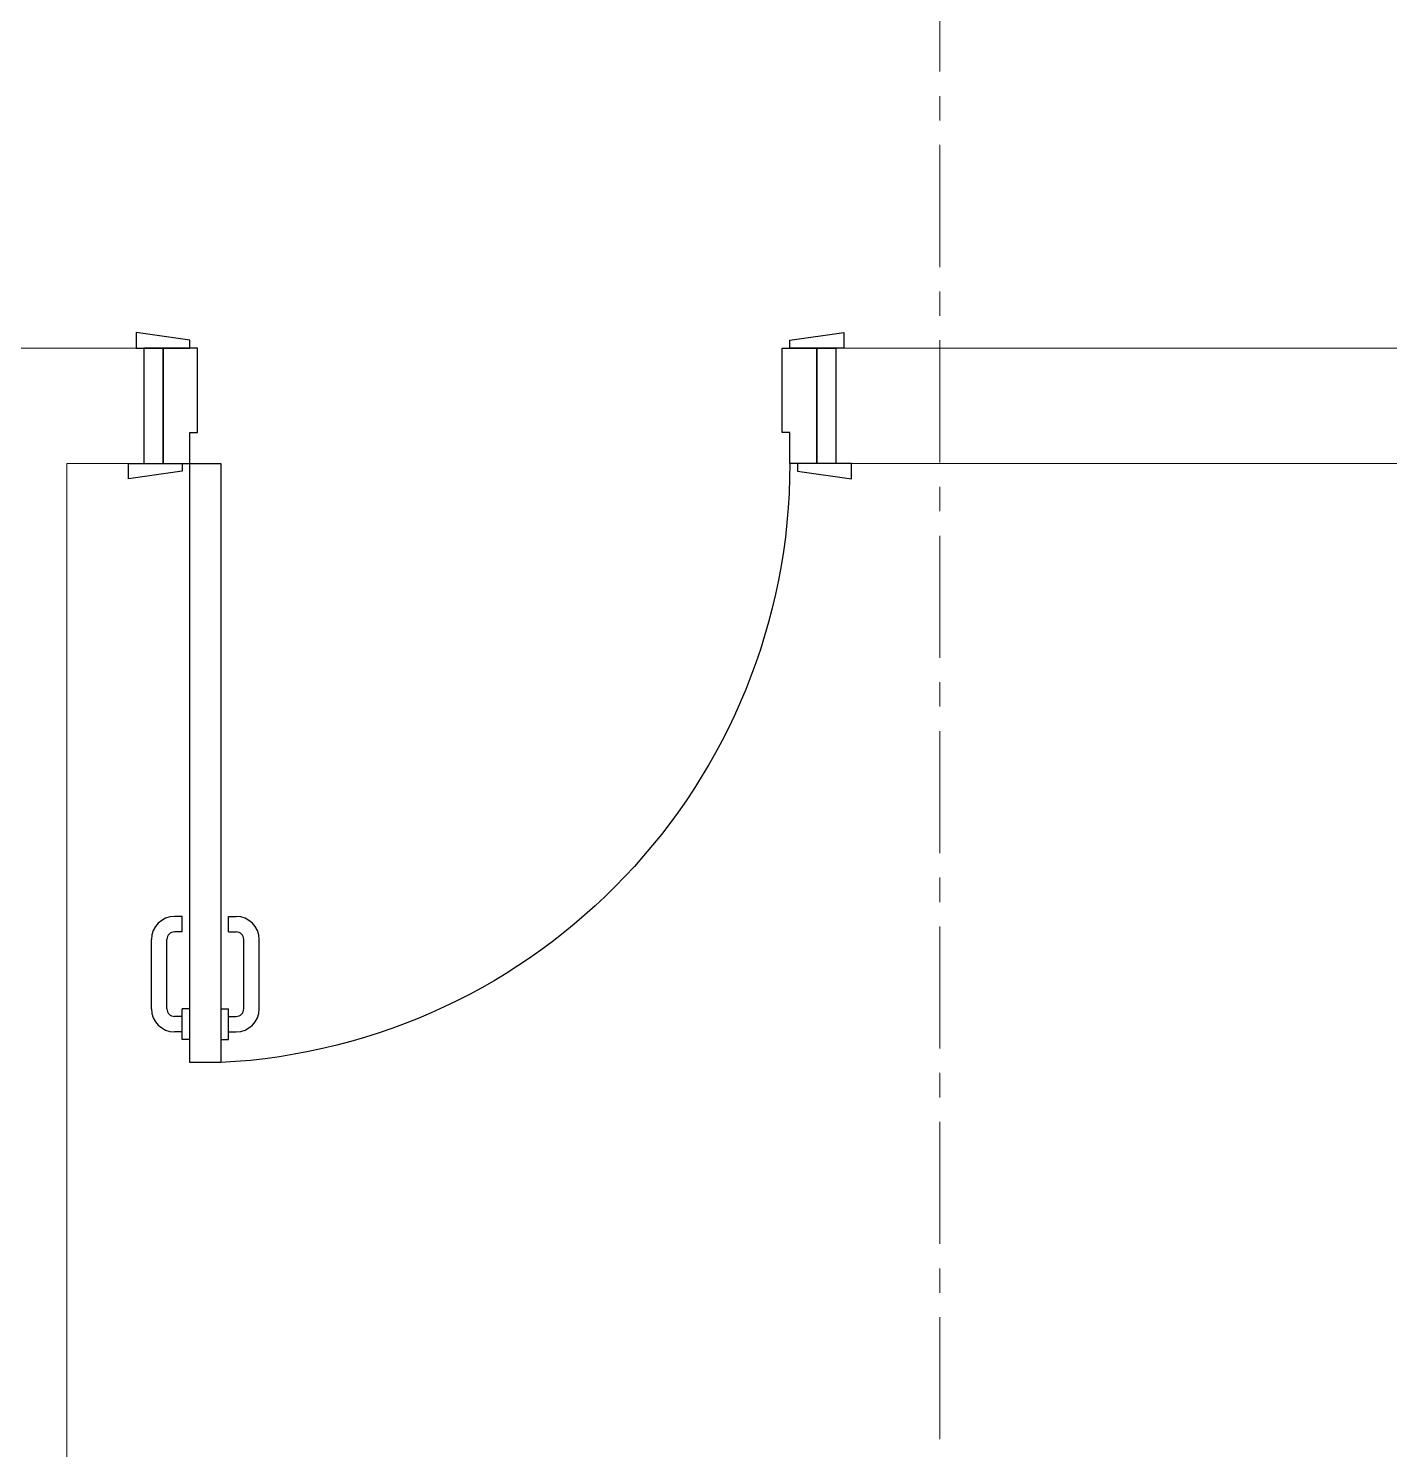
# Model space of a CAD drawing. Header units: millimetres. Extents: x 26027 to 581921, y 7230 to 233891.
# Drawn here: x 559364 to 561134, y 131448 to 133296 of the extents above; entities that cross this region are included whole.
import ezdxf

# ---------------------------------------------------------------- set-up
doc = ezdxf.new("R2010")
doc.units = ezdxf.units.MM
doc.header["$LTSCALE"] = 5
doc.linetypes.add('CENTER', pattern=[50.8, 31.75, -6.35, 6.35, -6.35])
for name, color, linetype in [('axes', 9, 'Continuous'), ('GE-ARCHITECTURAL_ELEMENTS', 8, 'Continuous'), ('GE-FURNITURE', 8, 'Continuous')]:
    doc.layers.add(name, color=color, linetype=linetype)
doc.layers.add('Walls', color=32, linetype='Continuous', lineweight=5)
doc.layers.add('Wooden Joinery', color=7, linetype='Continuous', lineweight=5, true_color=0xffdcd1)

# ---------------------------------------------------------------- blocks, each defined once
blk = doc.blocks.new('A$C72370EFE')
at = {"layer": 'GE-ARCHITECTURAL_ELEMENTS'}
for p, q in [((-0.01, -0.03), (-0.01, -0.07)), ((0, -0.03), (-0.01, -0.03)), ((0.04, -0.03), (0.05, -0.03)), ((0.05, -0.03), (0.05, -0.07)), ((-0.01, -0.04), (-0.02, -0.04)), ((0.05, -0.04), (0.06, -0.04)), ((-0.05, -0.07), (-0.05, -0.16)), ((-0.03, -0.07), (-0.03, -0.16)), ((-0.01, -0.06), (-0.02, -0.06)), ((0, -0.07), (-0.01, -0.07)), ((0.04, -0.07), (0.05, -0.07)), ((0.05, -0.06), (0.06, -0.06)), ((0.07, -0.07), (0.07, -0.16)), ((0.09, -0.07), (0.09, -0.16)), ((-0.01, -0.17), (-0.02, -0.17)), ((-0.01, -0.17), (-0.01, -0.19)), ((0.05, -0.17), (0.06, -0.17)), ((0.05, -0.17), (0.05, -0.19)), ((-0.01, -0.19), (-0.02, -0.19)), ((0.05, -0.19), (0.06, -0.19))]:
    blk.add_line(p, q, dxfattribs=at)
for centre, radius, start, end in [((-0.02, -0.07), 0.03, 90, 180), ((0.06, -0.07), 0.03, 0, 90), ((-0.02, -0.07), 0.01, 90, 180), ((0.06, -0.07), 0.01, 0, 90), ((-0.02, -0.16), 0.03, 180, 270), ((-0.02, -0.16), 0.01, 180, 270), ((0.06, -0.16), 0.01, 270, 0), ((0.06, -0.16), 0.03, 270, 0)]:
    blk.add_arc(centre, radius, start, end, dxfattribs=at)
blk = doc.blocks.new('DR1')
at = {"layer": 'GE-FURNITURE', "elevation": 0}
for points in [[(1743402.9, 41721.9), (1743392.9, 41721.9), (1743382.9, 41791.9), (1743402.9, 41791.9)], [(1743552.9, 41731.9), (1743562.9, 41731.9), (1743572.9, 41801.9), (1743552.9, 41801.9)], [(1743552.9, 41681.9), (1744331.9, 41681.9), (1744331.9, 41721.9), (1743552.9, 41721.9)], [(1743402.9, 40941.9), (1743392.9, 40941.9), (1743382.9, 40871.9), (1743402.9, 40871.9)], [(1743552.9, 40931.9), (1743562.9, 40931.9), (1743572.9, 40861.9), (1743552.9, 40861.9)]]:
    blk.add_lwpolyline(points, close=True, dxfattribs=at)
for points in [[(1743552.9, 41756.9), (1743402.9, 41756.9), (1743402.9, 41781.9), (1743552.9, 41781.9), (1743552.9, 41756.9)], [(1743552.9, 41756.9), (1743552.9, 41721.9), (1743512.9, 41721.9), (1743512.9, 41711.9), (1743402.9, 41711.9), (1743402.9, 41756.9), (1743552.9, 41756.9)], [(1743552.9, 40906.9), (1743552.9, 40941.9), (1743512.9, 40941.9), (1743512.9, 40951.9), (1743402.9, 40951.9), (1743402.9, 40906.9), (1743552.9, 40906.9)], [(1743552.9, 40906.9), (1743402.9, 40906.9), (1743402.9, 40881.9), (1743552.9, 40881.9), (1743552.9, 40906.9)]]:
    blk.add_lwpolyline(points, dxfattribs=at)
at = {"layer": 'GE-FURNITURE'}
blk.add_arc((1743552.9, 41721.9, 0), 780, 270, 357.0603, dxfattribs=at)
at = {"layer": 'GE-FURNITURE', "xscale": -999.9999999998856, "yscale": 999.9999999998856, "zscale": 999.9999999998854, "rotation": 270}
blk.add_blockref('A$C72370EFE', (1744331.9, 41681.9, 0), dxfattribs=at)

msp = doc.modelspace()

# ---------------------------------------------------------------- linework, layer by layer
at = {"layer": 'axes', "linetype": 'CENTER', "lineweight": 0}
msp.add_line((560548.8, 120285.6, 0), (560548.8, 146390.3, 0), dxfattribs=at)
msp.add_line((560548.8, 120285.6, 0), (560548.8, 146390.3, 0), dxfattribs=at)
at = {"layer": 'Walls'}
for p, q in [((559513.8, 132880.3, 0), (559513.8, 132730.3, 0)), ((560413.8, 132880.3, 0), (560413.8, 132730.3, 0))]:
    msp.add_line(p, q, dxfattribs=at)
at = {"layer": 'Walls', "elevation": 0}
msp.add_lwpolyline([(559413.8, 132730.3), (559413.8, 127905.3)], dxfattribs=at)
at = {"layer": 'Walls'}
for points in [[(556833.8, 132880.3, 0), (559513.8, 132880.3, 0)], [(560413.8, 132880.3, 0), (565198.8, 132880.3, 0)], [(559413.8, 132730.3, 0), (559513.8, 132730.3, 0)], [(560413.8, 132730.3, 0), (564998.8, 132730.3, 0)]]:
    msp.add_polyline3d(points, dxfattribs=at)

# ---------------------------------------------------------------- block references
at = {"layer": 'Wooden Joinery', "xscale": -1, "rotation": 90}
msp.add_blockref('DR1', (601295.7, 1876283.2, 0), dxfattribs=at)

doc.saveas('drawing.dxf')
